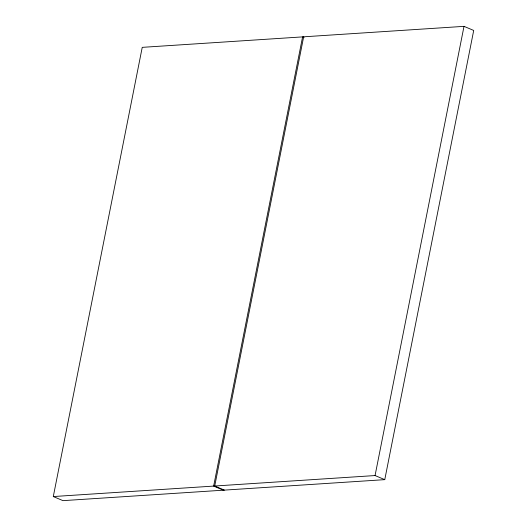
<?xml version="1.0" encoding="UTF-8"?>
<svg xmlns="http://www.w3.org/2000/svg" width="527" height="527" viewBox="0 0 527 527"><rect width="100%" height="100%" fill="white"/><g stroke="black" fill="none" stroke-linecap="round" stroke-linejoin="round"><path stroke-width="0.79" d="M53.293 496.553L142.237 47.351L464.01 26.35L473.707 30.447L384.763 479.649L62.99 500.65L53.293 496.553L375.066 475.552L384.763 479.649M303.657 36.818L214.713 486.019L224.41 490.117M375.066 475.552L464.01 26.35M304.079 37.516L302.59 36.883L213.646 486.085L223.343 490.182"/></g></svg>
